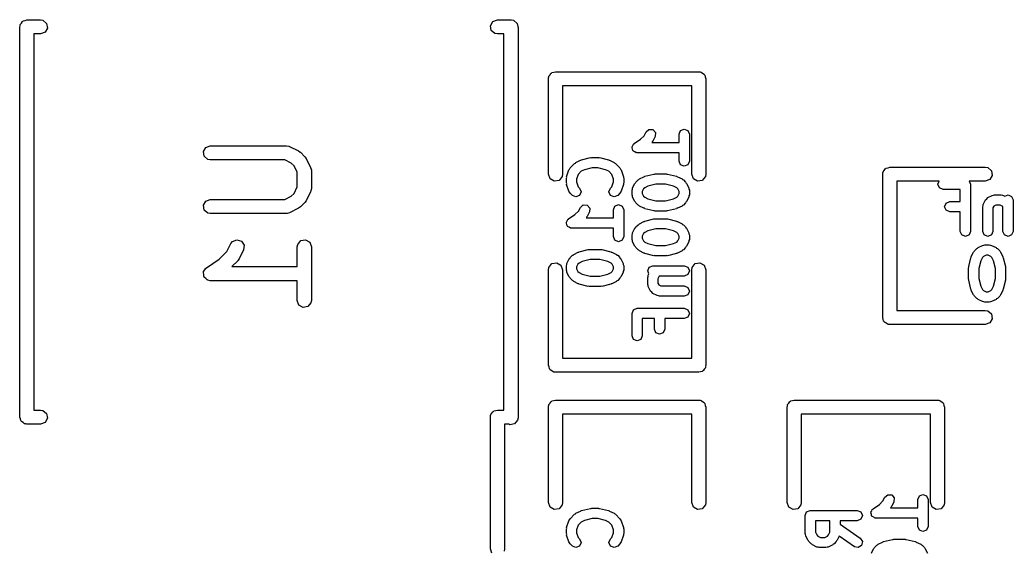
# Model space of a CAD drawing. Extents: x 0.08 to 2.92, y 0.03 to 3.58.
# Drawn here: x 0.6204 to 1.0364, y 0.2717 to 0.4934 of the extents above; entities that cross this region are included whole.
import ezdxf

# ---------------------------------------------------------------- set-up
doc = ezdxf.new("R2010")
doc.units = 0
doc.header["$MEASUREMENT"] = 0
doc.layers.add('BLACK', color=7, linetype='CONTINUOUS')

msp = doc.modelspace()

# ---------------------------------------------------------------- linework, layer by layer
at = {"layer": 'BLACK', "linetype": 'CONTINUOUS'}
for p, q in [((0.62045, 0.49091), (0.620516, 0.491024)), ((0.620473, 0.490781), (0.62045, 0.49091)), ((0.620516, 0.491024), (0.620584, 0.491408)), ((0.620584, 0.491408), (0.621077, 0.491995)), ((0.621077, 0.491995), (0.62146, 0.49266)), ((0.62146, 0.49266), (0.621711, 0.492751)), ((0.621711, 0.492751), (0.621882, 0.492955)), ((0.621882, 0.492955), (0.622637, 0.493088)), ((0.622637, 0.493088), (0.623358, 0.49335)), ((0.623358, 0.49335), (0.629067, 0.49335)), ((0.629067, 0.49335), (0.630077, 0.493172)), ((0.630077, 0.493172), (0.631624, 0.491874)), ((0.631624, 0.491874), (0.631975, 0.489885)), ((0.817498, 0.49091), (0.818508, 0.49266)), ((0.817848, 0.488921), (0.817498, 0.49091)), ((0.818508, 0.49266), (0.820406, 0.49335)), ((0.820406, 0.49335), (0.826114, 0.49335)), ((0.826114, 0.49335), (0.827124, 0.493172)), ((0.827124, 0.493172), (0.828671, 0.491874)), ((0.828671, 0.491874), (0.82891, 0.490523)), ((0.620406, 0.490398), (0.620473, 0.490781)), ((0.620406, 0.327012), (0.620406, 0.490398)), ((0.629067, 0.487445), (0.626311, 0.487445)), ((0.626311, 0.487445), (0.626311, 0.329965)), ((0.630965, 0.488136), (0.629067, 0.487445)), ((0.631975, 0.489885), (0.630965, 0.488136)), ((0.819396, 0.487623), (0.817848, 0.488921)), ((0.820406, 0.487445), (0.819396, 0.487623)), ((0.823161, 0.487445), (0.820406, 0.487445)), ((0.823161, 0.329965), (0.823161, 0.487445)), ((0.82891, 0.490523), (0.829067, 0.490091)), ((0.829067, 0.490091), (0.829067, 0.326705)), ((0.841962, 0.469715), (0.842455, 0.470302)), ((0.842455, 0.470302), (0.842838, 0.470967)), ((0.842838, 0.470967), (0.843089, 0.471058)), ((0.843089, 0.471058), (0.84326, 0.471262)), ((0.84326, 0.471262), (0.844015, 0.471395)), ((0.844015, 0.471395), (0.844736, 0.471657)), ((0.844736, 0.471657), (0.904736, 0.471657)), ((0.904736, 0.471657), (0.90512, 0.47159)), ((0.90512, 0.47159), (0.905249, 0.471613)), ((0.905249, 0.471613), (0.905363, 0.471547)), ((0.905363, 0.471547), (0.905746, 0.471479)), ((0.905746, 0.471479), (0.906334, 0.470986)), ((0.906334, 0.470986), (0.906998, 0.470603)), ((0.906998, 0.470603), (0.907089, 0.470352)), ((0.907089, 0.470352), (0.907293, 0.470181)), ((0.907293, 0.470181), (0.907427, 0.469426)), ((0.841783, 0.468705), (0.841851, 0.469088)), ((0.841783, 0.428705), (0.841783, 0.468705)), ((0.841828, 0.469217), (0.841894, 0.469331)), ((0.841851, 0.469088), (0.841828, 0.469217)), ((0.841894, 0.469331), (0.841962, 0.469715)), ((0.907427, 0.469426), (0.907689, 0.468705)), ((0.907689, 0.468705), (0.907689, 0.428705)), ((0.901783, 0.465752), (0.847689, 0.465752)), ((0.847689, 0.465752), (0.847689, 0.428705)), ((0.901783, 0.428705), (0.901783, 0.465752)), ((0.881872, 0.444847), (0.882654, 0.446411)), ((0.882654, 0.446411), (0.883897, 0.44749)), ((0.883897, 0.44749), (0.885538, 0.447373)), ((0.885538, 0.447373), (0.886616, 0.44613)), ((0.886616, 0.44613), (0.8865, 0.444489)), ((0.896498, 0.44545), (0.897128, 0.44697)), ((0.896498, 0.441971), (0.896498, 0.44545)), ((0.897128, 0.44697), (0.898648, 0.4476)), ((0.898648, 0.4476), (0.900168, 0.44697)), ((0.900168, 0.44697), (0.900798, 0.44545)), ((0.900798, 0.44545), (0.900798, 0.434193)), ((0.877188, 0.440763), (0.877428, 0.441342)), ((0.877428, 0.441342), (0.877632, 0.441426)), ((0.877632, 0.441426), (0.877756, 0.44161)), ((0.877756, 0.44161), (0.880393, 0.443369)), ((0.880393, 0.443369), (0.881872, 0.444847)), ((0.885159, 0.442054), (0.885077, 0.441971)), ((0.885077, 0.441971), (0.896498, 0.441971)), ((0.885294, 0.44238), (0.885159, 0.442054)), ((0.885562, 0.442612), (0.885294, 0.44238)), ((0.8865, 0.444489), (0.885562, 0.442612)), ((0.697268, 0.438214), (0.698278, 0.439963)), ((0.697619, 0.436225), (0.697268, 0.438214)), ((0.698278, 0.439963), (0.700176, 0.440654)), ((0.700176, 0.440654), (0.732047, 0.440654)), ((0.732047, 0.440654), (0.733057, 0.440476)), ((0.733057, 0.440476), (0.733193, 0.440362)), ((0.733193, 0.440362), (0.733368, 0.440342)), ((0.733368, 0.440342), (0.737117, 0.438467)), ((0.737117, 0.438467), (0.737826, 0.437941)), ((0.737826, 0.437941), (0.737885, 0.437914)), ((0.737885, 0.437914), (0.73976, 0.436039)), ((0.876798, 0.439821), (0.876883, 0.440026)), ((0.877038, 0.439243), (0.876798, 0.439821)), ((0.87684, 0.440243), (0.877188, 0.440763)), ((0.876883, 0.440026), (0.87684, 0.440243)), ((0.877159, 0.438629), (0.877038, 0.439243)), ((0.877343, 0.438506), (0.877159, 0.438629)), ((0.877428, 0.438301), (0.877343, 0.438506)), ((0.878006, 0.438062), (0.877428, 0.438301)), ((0.878526, 0.437713), (0.878006, 0.438062)), ((0.878744, 0.437756), (0.878526, 0.437713)), ((0.878948, 0.437671), (0.878744, 0.437756)), ((0.896498, 0.437671), (0.878948, 0.437671)), ((0.896498, 0.434193), (0.896498, 0.437671)), ((0.699166, 0.434926), (0.697619, 0.436225)), ((0.700176, 0.434748), (0.699166, 0.434926)), ((0.73135, 0.434748), (0.700176, 0.434748)), ((0.734048, 0.433399), (0.73135, 0.434748)), ((0.735245, 0.432202), (0.734048, 0.433399)), ((0.73976, 0.436039), (0.740266, 0.435316)), ((0.740266, 0.435316), (0.740313, 0.435272)), ((0.740313, 0.435272), (0.742187, 0.431522)), ((0.850866, 0.431332), (0.852742, 0.433208)), ((0.852742, 0.433208), (0.853069, 0.433344)), ((0.853069, 0.433344), (0.853301, 0.433611)), ((0.853301, 0.433611), (0.855177, 0.434549)), ((0.855177, 0.434549), (0.855421, 0.434566)), ((0.855421, 0.434566), (0.855617, 0.434712)), ((0.855617, 0.434712), (0.859369, 0.43565)), ((0.859369, 0.43565), (0.859639, 0.43561)), ((0.859639, 0.43561), (0.859891, 0.435714)), ((0.859891, 0.435714), (0.862705, 0.435714)), ((0.862705, 0.435714), (0.862957, 0.43561)), ((0.862957, 0.43561), (0.863227, 0.43565)), ((0.863227, 0.43565), (0.866979, 0.434712)), ((0.866979, 0.434712), (0.867175, 0.434566)), ((0.867175, 0.434566), (0.867419, 0.434549)), ((0.867419, 0.434549), (0.869295, 0.433611)), ((0.869295, 0.433611), (0.869527, 0.433344)), ((0.869527, 0.433344), (0.869854, 0.433208)), ((0.869854, 0.433208), (0.87173, 0.431332)), ((0.897128, 0.432673), (0.896498, 0.434193)), ((0.898648, 0.432043), (0.897128, 0.432673)), ((0.900168, 0.432673), (0.898648, 0.432043)), ((0.900798, 0.434193), (0.900168, 0.432673)), ((0.736594, 0.429505), (0.735245, 0.432202)), ((0.736594, 0.4234), (0.736594, 0.429505)), ((0.742187, 0.431522), (0.74248, 0.43054)), ((0.74248, 0.43054), (0.742439, 0.430368)), ((0.742439, 0.430368), (0.742499, 0.430202)), ((0.742499, 0.430202), (0.742499, 0.422703)), ((0.842474, 0.426807), (0.841783, 0.428705)), ((0.847689, 0.428705), (0.847511, 0.427695)), ((0.849408, 0.427677), (0.850347, 0.430492)), ((0.850347, 0.430492), (0.850674, 0.43087)), ((0.850674, 0.43087), (0.850866, 0.431332)), ((0.854265, 0.428651), (0.853598, 0.426649)), ((0.855536, 0.429921), (0.854265, 0.428651)), ((0.856889, 0.430598), (0.855536, 0.429921)), ((0.860156, 0.431414), (0.856889, 0.430598)), ((0.862441, 0.431414), (0.860156, 0.431414)), ((0.865707, 0.430598), (0.862441, 0.431414)), ((0.86706, 0.429921), (0.865707, 0.430598)), ((0.868331, 0.428651), (0.86706, 0.429921)), ((0.868998, 0.426649), (0.868331, 0.428651)), ((0.87173, 0.431332), (0.871922, 0.43087)), ((0.871922, 0.43087), (0.87225, 0.430492)), ((0.87225, 0.430492), (0.873188, 0.427677)), ((0.882179, 0.427836), (0.885931, 0.428774)), ((0.885931, 0.428774), (0.886201, 0.428734)), ((0.886201, 0.428734), (0.886453, 0.428838)), ((0.886453, 0.428838), (0.891143, 0.428838)), ((0.891143, 0.428838), (0.891395, 0.428734)), ((0.891395, 0.428734), (0.891665, 0.428774)), ((0.891665, 0.428774), (0.895417, 0.427836)), ((0.902474, 0.426807), (0.901783, 0.428705)), ((0.907689, 0.428705), (0.907511, 0.427695)), ((0.981783, 0.428705), (0.981851, 0.429088)), ((0.981783, 0.368705), (0.981783, 0.428705)), ((0.981828, 0.429217), (0.981894, 0.429331)), ((0.981851, 0.429088), (0.981828, 0.429217)), ((0.981894, 0.429331), (0.981962, 0.429715)), ((0.981962, 0.429715), (0.982455, 0.430302)), ((0.982455, 0.430302), (0.982838, 0.430967)), ((0.982838, 0.430967), (0.983089, 0.431058)), ((0.983089, 0.431058), (0.98326, 0.431262)), ((0.98326, 0.431262), (0.984015, 0.431395)), ((0.984015, 0.431395), (0.984736, 0.431657)), ((0.984736, 0.431657), (1.02474, 0.431657)), ((1.02474, 0.431657), (1.02575, 0.431479)), ((1.02575, 0.431479), (1.02729, 0.430181)), ((1.02729, 0.430181), (1.02764, 0.428192)), ((0.844223, 0.425797), (0.842474, 0.426807)), ((0.846213, 0.426148), (0.844223, 0.425797)), ((0.847511, 0.427695), (0.846213, 0.426148)), ((0.849298, 0.426998), (0.849434, 0.427324)), ((0.849298, 0.425121), (0.849298, 0.426998)), ((0.849434, 0.424795), (0.849298, 0.425121)), ((0.849434, 0.427324), (0.849408, 0.427677)), ((0.849408, 0.424442), (0.849434, 0.424795)), ((0.850347, 0.421627), (0.849408, 0.424442)), ((0.853598, 0.426649), (0.853598, 0.42547)), ((0.853598, 0.42547), (0.854265, 0.423468)), ((0.868331, 0.423468), (0.868998, 0.42547)), ((0.868998, 0.42547), (0.868998, 0.426649)), ((0.873188, 0.424442), (0.87225, 0.421627)), ((0.873188, 0.427677), (0.873163, 0.427324)), ((0.873163, 0.427324), (0.873298, 0.426998)), ((0.873298, 0.425121), (0.873163, 0.424795)), ((0.873163, 0.424795), (0.873188, 0.424442)), ((0.873298, 0.426998), (0.873298, 0.425121)), ((0.877025, 0.422959), (0.877963, 0.424835)), ((0.877963, 0.424835), (0.878231, 0.425067)), ((0.878231, 0.425067), (0.878366, 0.425394)), ((0.878366, 0.425394), (0.879304, 0.426332)), ((0.879304, 0.426332), (0.879631, 0.426468)), ((0.879631, 0.426468), (0.879863, 0.426735)), ((0.879863, 0.426735), (0.881739, 0.427673)), ((0.881739, 0.427673), (0.881983, 0.42769)), ((0.881983, 0.42769), (0.882179, 0.427836)), ((0.886718, 0.424538), (0.883451, 0.423721)), ((0.890879, 0.424538), (0.886718, 0.424538)), ((0.894145, 0.423721), (0.890879, 0.424538)), ((0.895417, 0.427836), (0.895613, 0.42769)), ((0.895613, 0.42769), (0.895857, 0.427673)), ((0.895857, 0.427673), (0.897733, 0.426735)), ((0.897733, 0.426735), (0.897965, 0.426468)), ((0.897965, 0.426468), (0.898292, 0.426332)), ((0.898292, 0.426332), (0.89923, 0.425394)), ((0.89923, 0.425394), (0.899366, 0.425067)), ((0.899366, 0.425067), (0.899633, 0.424835)), ((0.899633, 0.424835), (0.900571, 0.422959)), ((0.904223, 0.425797), (0.902474, 0.426807)), ((0.906213, 0.426148), (0.904223, 0.425797)), ((0.907511, 0.427695), (0.906213, 0.426148)), ((1.00542, 0.425752), (0.987689, 0.425752)), ((0.987689, 0.425752), (0.987689, 0.371657)), ((1.0049, 0.424493), (1.00542, 0.425752)), ((1.00553, 0.422973), (1.0049, 0.424493)), ((1.02474, 0.425752), (1.01806, 0.425752)), ((1.01806, 0.425752), (1.01858, 0.424493)), ((1.01858, 0.424493), (1.01858, 0.404793)), ((1.02663, 0.426443), (1.02474, 0.425752)), ((1.02764, 0.428192), (1.02663, 0.426443)), ((0.734048, 0.419505), (0.735245, 0.420702)), ((0.735245, 0.420702), (0.736594, 0.4234)), ((0.742187, 0.421382), (0.740313, 0.417633)), ((0.742208, 0.421558), (0.742187, 0.421382)), ((0.742321, 0.421693), (0.742208, 0.421558)), ((0.742499, 0.422703), (0.742321, 0.421693)), ((0.850674, 0.421249), (0.850347, 0.421627)), ((0.850866, 0.420787), (0.850674, 0.421249)), ((0.851804, 0.419849), (0.850866, 0.420787)), ((0.854265, 0.423468), (0.854845, 0.422889)), ((0.854845, 0.422889), (0.855474, 0.421369)), ((0.855474, 0.421369), (0.854845, 0.419849)), ((0.867122, 0.421369), (0.867752, 0.422889)), ((0.867752, 0.419849), (0.867122, 0.421369)), ((0.867752, 0.422889), (0.868331, 0.423468)), ((0.87173, 0.420787), (0.870792, 0.419849)), ((0.871922, 0.421249), (0.87173, 0.420787)), ((0.87225, 0.421627), (0.871922, 0.421249)), ((0.876798, 0.421998), (0.87699, 0.42246)), ((0.876798, 0.420121), (0.876798, 0.421998)), ((0.87699, 0.42246), (0.877025, 0.422959)), ((0.881653, 0.4226), (0.881098, 0.42149)), ((0.881098, 0.42149), (0.881098, 0.420629)), ((0.881098, 0.420629), (0.881653, 0.419519)), ((0.882098, 0.423045), (0.881653, 0.4226)), ((0.883451, 0.423721), (0.882098, 0.423045)), ((0.895498, 0.423045), (0.894145, 0.423721)), ((0.895943, 0.4226), (0.895498, 0.423045)), ((0.896498, 0.42149), (0.895943, 0.4226)), ((0.895943, 0.419519), (0.896498, 0.420629)), ((0.896498, 0.420629), (0.896498, 0.42149)), ((0.900571, 0.422959), (0.900607, 0.42246)), ((0.900607, 0.42246), (0.900798, 0.421998)), ((0.900798, 0.421998), (0.900798, 0.420121)), ((1.00705, 0.422343), (1.00553, 0.422973)), ((1.01428, 0.422343), (1.00705, 0.422343)), ((1.01428, 0.417262), (1.01428, 0.422343)), ((0.697268, 0.415717), (0.698278, 0.417466)), ((0.698278, 0.417466), (0.700176, 0.418157)), ((0.700176, 0.418157), (0.73135, 0.418157)), ((0.73135, 0.418157), (0.734048, 0.419505)), ((0.73976, 0.416865), (0.737885, 0.414991)), ((0.739787, 0.416924), (0.73976, 0.416865)), ((0.740313, 0.417633), (0.739787, 0.416924)), ((0.853324, 0.419219), (0.851804, 0.419849)), ((0.854845, 0.419849), (0.853324, 0.419219)), ((0.869272, 0.419219), (0.867752, 0.419849)), ((0.870792, 0.419849), (0.869272, 0.419219)), ((0.869628, 0.415385), (0.871148, 0.416014)), ((0.871148, 0.416014), (0.872668, 0.415385)), ((0.87699, 0.419659), (0.876798, 0.420121)), ((0.877025, 0.41916), (0.87699, 0.419659)), ((0.877963, 0.417284), (0.877025, 0.41916)), ((0.878231, 0.417052), (0.877963, 0.417284)), ((0.878366, 0.416725), (0.878231, 0.417052)), ((0.879304, 0.415787), (0.878366, 0.416725)), ((0.881653, 0.419519), (0.882098, 0.419074)), ((0.882098, 0.419074), (0.883451, 0.418398)), ((0.883451, 0.418398), (0.886718, 0.417581)), ((0.886718, 0.417581), (0.890879, 0.417581)), ((0.890879, 0.417581), (0.894145, 0.418398)), ((0.894145, 0.418398), (0.895498, 0.419074)), ((0.895498, 0.419074), (0.895943, 0.419519)), ((0.89923, 0.416725), (0.898292, 0.415787)), ((0.899366, 0.417052), (0.89923, 0.416725)), ((0.899633, 0.417284), (0.899366, 0.417052)), ((0.900571, 0.41916), (0.899633, 0.417284)), ((0.900607, 0.419659), (0.900571, 0.41916)), ((0.900798, 0.420121), (0.900607, 0.419659)), ((1.00772, 0.415112), (1.00835, 0.416632)), ((1.00835, 0.416632), (1.00987, 0.417262)), ((1.00987, 0.417262), (1.01428, 0.417262)), ((1.02386, 0.415574), (1.02389, 0.416073)), ((1.02389, 0.416073), (1.02483, 0.41795)), ((1.02483, 0.41795), (1.02534, 0.418396)), ((1.02534, 0.418396), (1.02579, 0.418911)), ((1.02579, 0.418911), (1.02767, 0.419849)), ((1.02767, 0.419849), (1.02817, 0.419885)), ((1.02817, 0.419885), (1.02863, 0.420076)), ((1.02863, 0.420076), (1.03144, 0.420076)), ((1.03144, 0.420076), (1.03191, 0.419885)), ((1.03191, 0.419885), (1.0324, 0.419849)), ((1.0324, 0.419849), (1.033, 0.419554)), ((1.033, 0.419554), (1.03426, 0.420076)), ((1.03426, 0.420076), (1.03578, 0.419446)), ((1.03578, 0.419446), (1.03641, 0.417926)), ((1.03641, 0.417926), (1.03641, 0.404793)), ((0.697619, 0.413727), (0.697268, 0.415717)), ((0.699166, 0.412429), (0.697619, 0.413727)), ((0.700176, 0.412251), (0.699166, 0.412429)), ((0.732047, 0.412251), (0.700176, 0.412251)), ((0.732213, 0.412311), (0.732047, 0.412251)), ((0.732385, 0.41227), (0.732213, 0.412311)), ((0.733368, 0.412563), (0.732385, 0.41227)), ((0.737117, 0.414438), (0.733368, 0.412563)), ((0.737162, 0.414484), (0.737117, 0.414438)), ((0.737885, 0.414991), (0.737162, 0.414484)), ((0.852893, 0.411783), (0.854372, 0.413262)), ((0.854372, 0.413262), (0.855154, 0.414826)), ((0.855154, 0.414826), (0.856397, 0.415904)), ((0.856397, 0.415904), (0.858038, 0.415787)), ((0.858038, 0.415787), (0.859116, 0.414544)), ((0.859, 0.412903), (0.858062, 0.411027)), ((0.859116, 0.414544), (0.859, 0.412903)), ((0.868998, 0.413864), (0.869628, 0.415385)), ((0.868998, 0.410386), (0.868998, 0.413864)), ((0.872668, 0.415385), (0.873298, 0.413864)), ((0.873298, 0.413864), (0.873298, 0.402607)), ((0.879631, 0.415651), (0.879304, 0.415787)), ((0.879863, 0.415384), (0.879631, 0.415651)), ((0.881739, 0.414446), (0.879863, 0.415384)), ((0.881983, 0.414429), (0.881739, 0.414446)), ((0.882179, 0.414283), (0.881983, 0.414429)), ((0.885931, 0.413345), (0.882179, 0.414283)), ((0.886201, 0.413385), (0.885931, 0.413345)), ((0.886453, 0.413281), (0.886201, 0.413385)), ((0.891143, 0.413281), (0.886453, 0.413281)), ((0.891395, 0.413385), (0.891143, 0.413281)), ((0.891665, 0.413345), (0.891395, 0.413385)), ((0.895417, 0.414283), (0.891665, 0.413345)), ((0.895613, 0.414429), (0.895417, 0.414283)), ((0.895857, 0.414446), (0.895613, 0.414429)), ((0.897733, 0.415384), (0.895857, 0.414446)), ((0.897965, 0.415651), (0.897733, 0.415384)), ((0.898292, 0.415787), (0.897965, 0.415651)), ((1.00835, 0.413592), (1.00772, 0.415112)), ((1.00987, 0.412962), (1.00835, 0.413592)), ((1.01428, 0.412962), (1.00987, 0.412962)), ((1.01428, 0.404793), (1.01428, 0.412962)), ((1.02366, 0.415112), (1.02386, 0.415574)), ((1.02366, 0.404793), (1.02366, 0.415112)), ((1.02836, 0.415386), (1.02796, 0.414604)), ((1.02796, 0.414604), (1.02796, 0.404793)), ((1.02914, 0.415776), (1.02836, 0.415386)), ((1.03094, 0.415776), (1.02914, 0.415776)), ((1.03205, 0.415221), (1.03094, 0.415776)), ((1.03211, 0.415159), (1.03205, 0.415221)), ((1.03211, 0.404793), (1.03211, 0.415159)), ((0.849298, 0.408236), (0.849383, 0.40844)), ((0.849538, 0.407657), (0.849298, 0.408236)), ((0.84934, 0.408657), (0.849688, 0.409178)), ((0.849383, 0.40844), (0.84934, 0.408657)), ((0.849688, 0.409178), (0.849928, 0.409756)), ((0.849928, 0.409756), (0.850132, 0.409841)), ((0.850132, 0.409841), (0.850256, 0.410025)), ((0.850256, 0.410025), (0.852893, 0.411783)), ((0.857659, 0.410468), (0.857577, 0.410386)), ((0.857577, 0.410386), (0.868998, 0.410386)), ((0.857794, 0.410795), (0.857659, 0.410468)), ((0.858062, 0.411027), (0.857794, 0.410795)), ((0.879304, 0.40757), (0.879631, 0.407706)), ((0.879631, 0.407706), (0.879863, 0.407973)), ((0.879863, 0.407973), (0.881739, 0.408911)), ((0.881739, 0.408911), (0.881983, 0.408928)), ((0.881983, 0.408928), (0.882179, 0.409074)), ((0.882179, 0.409074), (0.885931, 0.410012)), ((0.885931, 0.410012), (0.886201, 0.409972)), ((0.886201, 0.409972), (0.886453, 0.410076)), ((0.886453, 0.410076), (0.891143, 0.410076)), ((0.891143, 0.410076), (0.891395, 0.409972)), ((0.891395, 0.409972), (0.891665, 0.410012)), ((0.891665, 0.410012), (0.895417, 0.409074)), ((0.895417, 0.409074), (0.895614, 0.408928)), ((0.895614, 0.408928), (0.895857, 0.408911)), ((0.895857, 0.408911), (0.897733, 0.407973)), ((0.897733, 0.407973), (0.897965, 0.407706)), ((0.897965, 0.407706), (0.898292, 0.40757)), ((0.849659, 0.407043), (0.849538, 0.407657)), ((0.849843, 0.40692), (0.849659, 0.407043)), ((0.849928, 0.406715), (0.849843, 0.40692)), ((0.850506, 0.406476), (0.849928, 0.406715)), ((0.851026, 0.406127), (0.850506, 0.406476)), ((0.851244, 0.40617), (0.851026, 0.406127)), ((0.851448, 0.406086), (0.851244, 0.40617)), ((0.868998, 0.406086), (0.851448, 0.406086)), ((0.868998, 0.402607), (0.868998, 0.406086)), ((0.876798, 0.403236), (0.87699, 0.403698)), ((0.87699, 0.403698), (0.877025, 0.404197)), ((0.877025, 0.404197), (0.877963, 0.406073)), ((0.877963, 0.406073), (0.878231, 0.406305)), ((0.878231, 0.406305), (0.878366, 0.406632)), ((0.878366, 0.406632), (0.879304, 0.40757)), ((0.881653, 0.403838), (0.881098, 0.402728)), ((0.882098, 0.404283), (0.881653, 0.403838)), ((0.883451, 0.40496), (0.882098, 0.404283)), ((0.886718, 0.405776), (0.883451, 0.40496)), ((0.890879, 0.405776), (0.886718, 0.405776)), ((0.894145, 0.40496), (0.890879, 0.405776)), ((0.895498, 0.404283), (0.894145, 0.40496)), ((0.895943, 0.403838), (0.895498, 0.404283)), ((0.896498, 0.402728), (0.895943, 0.403838)), ((0.898292, 0.40757), (0.89923, 0.406632)), ((0.89923, 0.406632), (0.899366, 0.406305)), ((0.899366, 0.406305), (0.899633, 0.406073)), ((0.899633, 0.406073), (0.900571, 0.404197)), ((0.900571, 0.404197), (0.900607, 0.403698)), ((0.900607, 0.403698), (0.900798, 0.403236)), ((1.01491, 0.403273), (1.01428, 0.404793)), ((1.01858, 0.404793), (1.01795, 0.403273)), ((1.02429, 0.403273), (1.02366, 0.404793)), ((1.02796, 0.404793), (1.02734, 0.403273)), ((1.03274, 0.403273), (1.03211, 0.404793)), ((1.03641, 0.404793), (1.03578, 0.403273)), ((0.707124, 0.39633), (0.708784, 0.399651)), ((0.708784, 0.399651), (0.709395, 0.400475)), ((0.709395, 0.400475), (0.711248, 0.401278)), ((0.711248, 0.401278), (0.713184, 0.400702)), ((0.713184, 0.400702), (0.714297, 0.399017)), ((0.736772, 0.399341), (0.73807, 0.400888)), ((0.73807, 0.400888), (0.740059, 0.401239)), ((0.740059, 0.401239), (0.741808, 0.400229)), ((0.741808, 0.400229), (0.742499, 0.398331)), ((0.869628, 0.401087), (0.868998, 0.402607)), ((0.871148, 0.400457), (0.869628, 0.401087)), ((0.872668, 0.401087), (0.871148, 0.400457)), ((0.873298, 0.402607), (0.872668, 0.401087)), ((0.876798, 0.401359), (0.876798, 0.403236)), ((0.87699, 0.400897), (0.876798, 0.401359)), ((0.877025, 0.400398), (0.87699, 0.400897)), ((0.877963, 0.398522), (0.877025, 0.400398)), ((0.881098, 0.402728), (0.881098, 0.401867)), ((0.881098, 0.401867), (0.881653, 0.400757)), ((0.881653, 0.400757), (0.882098, 0.400312)), ((0.882098, 0.400312), (0.883451, 0.399636)), ((0.883451, 0.399636), (0.886718, 0.398819)), ((0.890879, 0.398819), (0.894145, 0.399636)), ((0.894145, 0.399636), (0.895498, 0.400312)), ((0.895498, 0.400312), (0.895943, 0.400757)), ((0.895943, 0.400757), (0.896498, 0.401867)), ((0.896498, 0.401867), (0.896498, 0.402728)), ((0.900571, 0.400398), (0.899633, 0.398522)), ((0.900607, 0.400897), (0.900571, 0.400398)), ((0.900798, 0.401359), (0.900607, 0.400897)), ((0.900798, 0.403236), (0.900798, 0.401359)), ((1.01643, 0.402643), (1.01491, 0.403273)), ((1.01795, 0.403273), (1.01643, 0.402643)), ((1.02581, 0.402643), (1.02429, 0.403273)), ((1.02734, 0.403273), (1.02581, 0.402643)), ((1.03426, 0.402643), (1.03274, 0.403273)), ((1.03578, 0.403273), (1.03426, 0.402643)), ((0.70392, 0.393126), (0.707124, 0.39633)), ((0.714066, 0.39701), (0.712191, 0.393261)), ((0.714297, 0.399017), (0.714066, 0.39701)), ((0.736594, 0.398331), (0.736772, 0.399341)), ((0.736594, 0.390035), (0.736594, 0.398331)), ((0.742499, 0.398331), (0.742499, 0.375834)), ((0.852363, 0.395149), (0.854239, 0.396087)), ((0.854239, 0.396087), (0.854483, 0.396105)), ((0.854483, 0.396105), (0.854679, 0.39625)), ((0.854679, 0.39625), (0.858431, 0.397188)), ((0.858431, 0.397188), (0.858701, 0.397148)), ((0.858701, 0.397148), (0.858953, 0.397252)), ((0.858953, 0.397252), (0.863643, 0.397252)), ((0.863643, 0.397252), (0.863895, 0.397148)), ((0.863895, 0.397148), (0.864165, 0.397188)), ((0.864165, 0.397188), (0.867917, 0.39625)), ((0.867917, 0.39625), (0.868114, 0.396105)), ((0.868114, 0.396105), (0.868357, 0.396087)), ((0.868357, 0.396087), (0.870233, 0.395149)), ((0.878231, 0.39829), (0.877963, 0.398522)), ((0.878366, 0.397963), (0.878231, 0.39829)), ((0.879304, 0.397025), (0.878366, 0.397963)), ((0.879631, 0.39689), (0.879304, 0.397025)), ((0.879863, 0.396622), (0.879631, 0.39689)), ((0.881739, 0.395684), (0.879863, 0.396622)), ((0.881983, 0.395667), (0.881739, 0.395684)), ((0.882179, 0.395521), (0.881983, 0.395667)), ((0.885931, 0.394583), (0.882179, 0.395521)), ((0.886718, 0.398819), (0.890879, 0.398819)), ((0.895417, 0.395521), (0.891665, 0.394583)), ((0.895614, 0.395667), (0.895417, 0.395521)), ((0.895857, 0.395684), (0.895614, 0.395667)), ((0.897733, 0.396622), (0.895857, 0.395684)), ((0.897965, 0.39689), (0.897733, 0.396622)), ((0.898292, 0.397025), (0.897965, 0.39689)), ((0.89923, 0.397963), (0.898292, 0.397025)), ((0.899366, 0.39829), (0.89923, 0.397963)), ((0.899633, 0.398522), (0.899366, 0.39829)), ((1.01889, 0.394202), (1.01983, 0.396078)), ((1.01983, 0.396078), (1.0201, 0.39631)), ((1.0201, 0.39631), (1.02023, 0.396637)), ((1.02023, 0.396637), (1.02117, 0.397575)), ((1.02117, 0.397575), (1.0215, 0.39771)), ((1.0215, 0.39771), (1.02173, 0.397978)), ((1.02173, 0.397978), (1.02361, 0.398916)), ((1.02361, 0.398916), (1.0241, 0.398951)), ((1.0241, 0.398951), (1.02457, 0.399143)), ((1.02457, 0.399143), (1.02644, 0.399143)), ((1.02644, 0.399143), (1.02691, 0.398951)), ((1.02691, 0.398951), (1.0274, 0.398916)), ((1.0274, 0.398916), (1.02928, 0.397978)), ((1.02928, 0.397978), (1.02951, 0.39771)), ((1.02951, 0.39771), (1.02984, 0.397575)), ((1.02984, 0.397575), (1.03078, 0.396637)), ((1.03078, 0.396637), (1.03091, 0.39631)), ((1.03091, 0.39631), (1.03118, 0.396078)), ((1.03118, 0.396078), (1.03212, 0.394202)), ((0.698539, 0.389539), (0.70392, 0.393126)), ((0.711638, 0.392493), (0.70918, 0.390035)), ((0.711665, 0.392552), (0.711638, 0.392493)), ((0.712191, 0.393261), (0.711665, 0.392552)), ((0.841962, 0.389715), (0.84326, 0.391262)), ((0.84326, 0.391262), (0.845249, 0.391613)), ((0.845249, 0.391613), (0.846998, 0.390603)), ((0.84949, 0.390874), (0.849525, 0.391373)), ((0.849525, 0.391373), (0.850463, 0.39325)), ((0.850463, 0.39325), (0.850731, 0.393481)), ((0.850731, 0.393481), (0.850866, 0.393808)), ((0.850866, 0.393808), (0.851804, 0.394746)), ((0.851804, 0.394746), (0.852131, 0.394882)), ((0.852131, 0.394882), (0.852363, 0.395149)), ((0.854598, 0.391459), (0.854153, 0.391014)), ((0.855951, 0.392136), (0.854598, 0.391459)), ((0.859218, 0.392952), (0.855951, 0.392136)), ((0.863379, 0.392952), (0.859218, 0.392952)), ((0.866645, 0.392136), (0.863379, 0.392952)), ((0.867998, 0.391459), (0.866645, 0.392136)), ((0.868443, 0.391015), (0.867998, 0.391459)), ((0.870233, 0.395149), (0.870465, 0.394882)), ((0.870465, 0.394882), (0.870792, 0.394746)), ((0.870792, 0.394746), (0.87173, 0.393808)), ((0.87173, 0.393808), (0.871866, 0.393481)), ((0.871866, 0.393481), (0.872133, 0.39325)), ((0.872133, 0.39325), (0.873071, 0.391373)), ((0.873071, 0.391373), (0.873107, 0.390874)), ((0.886201, 0.394623), (0.885931, 0.394583)), ((0.886453, 0.394519), (0.886201, 0.394623)), ((0.891143, 0.394519), (0.886453, 0.394519)), ((0.891395, 0.394623), (0.891143, 0.394519)), ((0.891665, 0.394583), (0.891395, 0.394623)), ((0.901962, 0.389715), (0.90326, 0.391262)), ((0.90326, 0.391262), (0.905249, 0.391613)), ((0.905249, 0.391613), (0.906998, 0.390603)), ((1.01779, 0.390009), (1.01873, 0.393762)), ((1.01873, 0.393762), (1.01887, 0.393958)), ((1.01887, 0.393958), (1.01889, 0.394202)), ((1.02284, 0.39249), (1.02203, 0.389223)), ((1.02352, 0.393843), (1.02284, 0.39249)), ((1.02396, 0.394288), (1.02352, 0.393843)), ((1.02507, 0.394843), (1.02396, 0.394288)), ((1.02594, 0.394843), (1.02507, 0.394843)), ((1.02705, 0.394288), (1.02594, 0.394843)), ((1.02749, 0.393843), (1.02705, 0.394288)), ((1.02817, 0.39249), (1.02749, 0.393843)), ((1.02898, 0.389223), (1.02817, 0.39249)), ((1.03212, 0.394202), (1.03214, 0.393958)), ((1.03214, 0.393958), (1.03228, 0.393762)), ((1.03228, 0.393762), (1.03322, 0.39001)), ((0.697268, 0.387595), (0.697353, 0.387742)), ((0.697417, 0.386751), (0.697268, 0.387595)), ((0.697342, 0.387912), (0.69785, 0.388602)), ((0.697353, 0.387742), (0.697342, 0.387912)), ((0.69785, 0.388602), (0.698278, 0.389344)), ((0.698278, 0.389344), (0.698438, 0.389402)), ((0.698438, 0.389402), (0.698539, 0.389539)), ((0.70918, 0.390035), (0.736594, 0.390035)), ((0.841783, 0.388705), (0.841962, 0.389715)), ((0.841783, 0.348705), (0.841783, 0.388705)), ((0.846998, 0.390603), (0.847689, 0.388705)), ((0.847689, 0.388705), (0.847689, 0.351657)), ((0.849298, 0.390412), (0.84949, 0.390874)), ((0.849298, 0.388536), (0.849298, 0.390412)), ((0.84949, 0.388073), (0.849298, 0.388536)), ((0.849525, 0.387574), (0.84949, 0.388073)), ((0.850463, 0.385698), (0.849525, 0.387574)), ((0.854153, 0.391014), (0.853598, 0.389904)), ((0.853598, 0.389904), (0.853598, 0.389043)), ((0.853598, 0.389043), (0.854153, 0.387933)), ((0.854153, 0.387933), (0.854598, 0.387488)), ((0.854598, 0.387488), (0.855951, 0.386812)), ((0.866645, 0.386812), (0.867998, 0.387488)), ((0.867998, 0.387488), (0.868443, 0.387933)), ((0.868998, 0.389904), (0.868443, 0.391015)), ((0.868443, 0.387933), (0.868998, 0.389043)), ((0.868998, 0.389043), (0.868998, 0.389904)), ((0.873071, 0.387574), (0.872133, 0.385698)), ((0.873107, 0.388073), (0.873071, 0.387574)), ((0.873107, 0.390874), (0.873298, 0.390412)), ((0.873298, 0.388536), (0.873107, 0.388073)), ((0.873298, 0.390412), (0.873298, 0.388536)), ((0.883365, 0.388226), (0.883994, 0.389746)), ((0.883887, 0.386965), (0.883365, 0.388226)), ((0.883592, 0.386373), (0.883887, 0.386965)), ((0.883994, 0.389746), (0.885515, 0.390376)), ((0.885515, 0.390376), (0.898648, 0.390376)), ((0.898648, 0.390376), (0.900168, 0.389746)), ((0.900168, 0.389746), (0.900798, 0.388226)), ((0.900798, 0.388226), (0.900168, 0.386706)), ((0.901783, 0.388705), (0.901962, 0.389715)), ((0.901783, 0.351657), (0.901783, 0.388705)), ((0.906998, 0.390603), (0.907689, 0.388705)), ((0.907689, 0.388705), (0.907689, 0.348705)), ((1.01773, 0.389488), (1.01783, 0.38974)), ((1.01773, 0.384798), (1.01773, 0.389488)), ((1.01783, 0.38974), (1.01779, 0.390009)), ((1.02203, 0.389223), (1.02203, 0.385062)), ((1.02898, 0.385062), (1.02898, 0.389223)), ((1.03322, 0.39001), (1.03318, 0.38974)), ((1.03318, 0.38974), (1.03328, 0.389488)), ((1.03328, 0.389488), (1.03328, 0.384798)), ((0.697472, 0.385896), (0.697417, 0.386751)), ((0.69759, 0.385773), (0.697472, 0.385896)), ((0.697619, 0.385606), (0.69759, 0.385773)), ((0.698276, 0.385055), (0.697619, 0.385606)), ((0.698868, 0.384435), (0.698276, 0.385055)), ((0.699036, 0.384417), (0.698868, 0.384435)), ((0.699166, 0.384308), (0.699036, 0.384417)), ((0.700176, 0.38413), (0.699166, 0.384308)), ((0.736594, 0.38413), (0.700176, 0.38413)), ((0.736594, 0.375834), (0.736594, 0.38413)), ((0.850731, 0.385466), (0.850463, 0.385698)), ((0.850866, 0.385139), (0.850731, 0.385466)), ((0.851804, 0.384201), (0.850866, 0.385139)), ((0.852131, 0.384066), (0.851804, 0.384201)), ((0.852363, 0.383798), (0.852131, 0.384066)), ((0.854239, 0.38286), (0.852363, 0.383798)), ((0.854483, 0.382843), (0.854239, 0.38286)), ((0.854679, 0.382697), (0.854483, 0.382843)), ((0.855951, 0.386812), (0.859218, 0.385995)), ((0.859218, 0.385995), (0.863379, 0.385995)), ((0.863379, 0.385995), (0.866645, 0.386812)), ((0.868113, 0.382843), (0.867917, 0.382697)), ((0.868357, 0.38286), (0.868113, 0.382843)), ((0.870233, 0.383798), (0.868357, 0.38286)), ((0.870465, 0.384066), (0.870233, 0.383798)), ((0.870792, 0.384201), (0.870465, 0.384066)), ((0.87173, 0.385139), (0.870792, 0.384201)), ((0.871866, 0.385466), (0.87173, 0.385139)), ((0.872133, 0.385698), (0.871866, 0.385466)), ((0.883365, 0.385412), (0.883556, 0.385874)), ((0.883365, 0.382598), (0.883365, 0.385412)), ((0.883556, 0.385874), (0.883592, 0.386373)), ((0.88822, 0.386014), (0.887665, 0.384904)), ((0.887665, 0.384904), (0.887665, 0.383105)), ((0.887665, 0.383105), (0.888055, 0.382324)), ((0.888282, 0.386076), (0.88822, 0.386014)), ((0.898648, 0.386076), (0.888282, 0.386076)), ((0.900168, 0.386706), (0.898648, 0.386076)), ((1.01783, 0.384546), (1.01773, 0.384798)), ((1.01779, 0.384276), (1.01783, 0.384546)), ((1.01873, 0.380524), (1.01779, 0.384276)), ((1.02203, 0.385062), (1.02284, 0.381796)), ((1.02817, 0.381796), (1.02898, 0.385062)), ((1.03322, 0.384276), (1.03228, 0.380524)), ((1.03328, 0.384798), (1.03318, 0.384546)), ((1.03318, 0.384546), (1.03322, 0.384276)), ((0.858431, 0.381759), (0.854679, 0.382697)), ((0.858701, 0.3818), (0.858431, 0.381759)), ((0.858953, 0.381695), (0.858701, 0.3818)), ((0.863643, 0.381695), (0.858953, 0.381695)), ((0.863895, 0.3818), (0.863643, 0.381695)), ((0.864165, 0.381759), (0.863895, 0.3818)), ((0.867917, 0.382697), (0.864165, 0.381759)), ((0.883556, 0.382135), (0.883365, 0.382598)), ((0.883592, 0.381636), (0.883556, 0.382135)), ((0.88453, 0.37976), (0.883592, 0.381636)), ((0.885045, 0.379313), (0.88453, 0.37976)), ((0.885491, 0.378798), (0.885045, 0.379313)), ((0.887368, 0.37786), (0.885491, 0.378798)), ((0.888055, 0.382324), (0.888837, 0.381933)), ((0.888837, 0.381933), (0.898648, 0.381933)), ((0.898648, 0.381933), (0.900168, 0.381304)), ((0.900168, 0.381304), (0.900798, 0.379783)), ((0.900798, 0.379783), (0.900168, 0.378263)), ((1.01887, 0.380327), (1.01873, 0.380524)), ((1.01889, 0.380084), (1.01887, 0.380327)), ((1.01983, 0.378208), (1.01889, 0.380084)), ((1.02284, 0.381796), (1.02352, 0.380443)), ((1.02352, 0.380443), (1.02396, 0.379998)), ((1.02396, 0.379998), (1.02507, 0.379443)), ((1.02507, 0.379443), (1.02594, 0.379443)), ((1.02594, 0.379443), (1.02705, 0.379998)), ((1.02705, 0.379998), (1.02749, 0.380443)), ((1.02749, 0.380443), (1.02817, 0.381796)), ((1.03212, 0.380084), (1.03118, 0.378208)), ((1.03214, 0.380327), (1.03212, 0.380084)), ((1.03228, 0.380524), (1.03214, 0.380327)), ((0.737285, 0.373936), (0.736594, 0.375834)), ((0.742321, 0.374824), (0.741023, 0.373277)), ((0.742499, 0.375834), (0.742321, 0.374824)), ((0.887867, 0.377825), (0.887368, 0.37786)), ((0.888329, 0.377633), (0.887867, 0.377825)), ((0.898648, 0.377633), (0.888329, 0.377633)), ((0.900168, 0.378263), (0.898648, 0.377633)), ((1.0201, 0.377976), (1.01983, 0.378208)), ((1.02023, 0.377649), (1.0201, 0.377976)), ((1.02117, 0.376711), (1.02023, 0.377649)), ((1.0215, 0.376575), (1.02117, 0.376711)), ((1.02173, 0.376308), (1.0215, 0.376575)), ((1.02361, 0.37537), (1.02173, 0.376308)), ((1.0241, 0.375334), (1.02361, 0.37537)), ((1.02457, 0.375143), (1.0241, 0.375334)), ((1.02644, 0.375143), (1.02457, 0.375143)), ((1.02691, 0.375334), (1.02644, 0.375143)), ((1.0274, 0.37537), (1.02691, 0.375334)), ((1.02928, 0.376308), (1.0274, 0.37537)), ((1.02951, 0.376575), (1.02928, 0.376308)), ((1.02984, 0.376711), (1.02951, 0.376575)), ((1.03078, 0.377649), (1.02984, 0.376711)), ((1.03091, 0.377976), (1.03078, 0.377649)), ((1.03118, 0.378208), (1.03091, 0.377976)), ((0.739034, 0.372926), (0.737285, 0.373936)), ((0.741023, 0.373277), (0.739034, 0.372926)), ((0.876798, 0.370402), (0.877428, 0.371923)), ((0.876798, 0.361021), (0.876798, 0.370402)), ((0.877428, 0.371923), (0.878948, 0.372552)), ((0.878948, 0.372552), (0.898648, 0.372552)), ((0.898648, 0.372552), (0.900168, 0.371923)), ((0.900168, 0.371923), (0.900798, 0.370402)), ((0.900798, 0.370402), (0.900168, 0.368882)), ((0.987689, 0.371657), (1.02474, 0.371657)), ((1.02474, 0.371657), (1.02575, 0.371479)), ((1.02575, 0.371479), (1.02729, 0.370181)), ((0.886179, 0.368252), (0.881098, 0.368252)), ((0.881098, 0.368252), (0.881098, 0.361021)), ((0.886179, 0.363836), (0.886179, 0.368252)), ((0.898648, 0.368252), (0.890479, 0.368252)), ((0.890479, 0.368252), (0.890479, 0.363836)), ((0.900168, 0.368882), (0.898648, 0.368252)), ((0.982046, 0.367984), (0.981783, 0.368705)), ((0.982179, 0.367228), (0.982046, 0.367984)), ((0.982383, 0.367057), (0.982179, 0.367228)), ((0.982474, 0.366807), (0.982383, 0.367057)), ((0.983139, 0.366423), (0.982474, 0.366807)), ((0.983726, 0.36593), (0.983139, 0.366423)), ((1.02663, 0.366443), (1.02474, 0.365752)), ((1.02764, 0.368192), (1.02663, 0.366443)), ((1.02729, 0.370181), (1.02764, 0.368192)), ((0.886809, 0.362315), (0.886179, 0.363836)), ((0.888329, 0.361686), (0.886809, 0.362315)), ((0.889849, 0.362315), (0.888329, 0.361686)), ((0.890479, 0.363836), (0.889849, 0.362315)), ((0.98411, 0.365862), (0.983726, 0.36593)), ((0.984223, 0.365797), (0.98411, 0.365862)), ((0.984353, 0.36582), (0.984223, 0.365797)), ((0.984736, 0.365752), (0.984353, 0.36582)), ((1.02474, 0.365752), (0.984736, 0.365752)), ((0.877428, 0.359501), (0.876798, 0.361021)), ((0.878948, 0.358871), (0.877428, 0.359501)), ((0.880468, 0.359501), (0.878948, 0.358871)), ((0.881098, 0.361021), (0.880468, 0.359501)), ((0.847689, 0.351657), (0.901783, 0.351657)), ((0.842046, 0.347984), (0.841783, 0.348705)), ((0.842179, 0.347228), (0.842046, 0.347984)), ((0.842383, 0.347057), (0.842179, 0.347228)), ((0.842474, 0.346807), (0.842383, 0.347057)), ((0.843139, 0.346423), (0.842474, 0.346807)), ((0.843726, 0.34593), (0.843139, 0.346423)), ((0.84411, 0.345862), (0.843726, 0.34593)), ((0.844223, 0.345797), (0.84411, 0.345862)), ((0.844353, 0.34582), (0.844223, 0.345797)), ((0.844736, 0.345752), (0.844353, 0.34582)), ((0.904736, 0.345752), (0.844736, 0.345752)), ((0.905457, 0.346014), (0.904736, 0.345752)), ((0.906213, 0.346148), (0.905457, 0.346014)), ((0.906384, 0.346352), (0.906213, 0.346148)), ((0.906634, 0.346443), (0.906384, 0.346352)), ((0.907018, 0.347107), (0.906634, 0.346443)), ((0.907511, 0.347695), (0.907018, 0.347107)), ((0.907579, 0.348078), (0.907511, 0.347695)), ((0.907644, 0.348192), (0.907579, 0.348078)), ((0.907689, 0.348705), (0.907621, 0.348321)), ((0.907621, 0.348321), (0.907644, 0.348192)), ((0.842455, 0.332802), (0.842838, 0.333467)), ((0.842838, 0.333467), (0.843089, 0.333558)), ((0.843089, 0.333558), (0.84326, 0.333762)), ((0.84326, 0.333762), (0.844015, 0.333895)), ((0.844015, 0.333895), (0.844736, 0.334157)), ((0.844736, 0.334157), (0.904736, 0.334157)), ((0.904736, 0.334157), (0.90512, 0.33409)), ((0.90512, 0.33409), (0.905249, 0.334113)), ((0.905249, 0.334113), (0.905363, 0.334047)), ((0.905363, 0.334047), (0.905746, 0.333979)), ((0.905746, 0.333979), (0.906334, 0.333486)), ((0.906334, 0.333486), (0.906998, 0.333103)), ((0.906998, 0.333103), (0.907089, 0.332852)), ((0.907089, 0.332852), (0.907293, 0.332681)), ((0.942455, 0.332802), (0.942838, 0.333467)), ((0.942838, 0.333467), (0.943089, 0.333558)), ((0.943089, 0.333558), (0.94326, 0.333762)), ((0.94326, 0.333762), (0.944015, 0.333895)), ((0.944015, 0.333895), (0.944736, 0.334157)), ((0.944736, 0.334157), (1.00474, 0.334157)), ((1.00474, 0.334157), (1.00512, 0.33409)), ((1.00512, 0.33409), (1.00525, 0.334113)), ((1.00525, 0.334113), (1.00536, 0.334047)), ((1.00536, 0.334047), (1.00575, 0.333979)), ((1.00575, 0.333979), (1.00633, 0.333486)), ((1.00633, 0.333486), (1.007, 0.333103)), ((1.007, 0.333103), (1.00709, 0.332852)), ((1.00709, 0.332852), (1.00729, 0.332681)), ((0.626311, 0.329965), (0.629067, 0.329965)), ((0.629067, 0.329965), (0.630077, 0.329786)), ((0.630077, 0.329786), (0.631624, 0.328488)), ((0.818124, 0.328609), (0.818508, 0.329274)), ((0.818508, 0.329274), (0.818758, 0.329365)), ((0.818758, 0.329365), (0.818929, 0.329569)), ((0.818929, 0.329569), (0.819685, 0.329702)), ((0.819685, 0.329702), (0.820406, 0.329965)), ((0.820406, 0.329965), (0.823161, 0.329965)), ((0.841783, 0.331205), (0.841851, 0.331588)), ((0.841783, 0.291205), (0.841783, 0.331205)), ((0.841828, 0.331717), (0.841894, 0.331831)), ((0.841851, 0.331588), (0.841828, 0.331717)), ((0.841894, 0.331831), (0.841962, 0.332215)), ((0.841962, 0.332215), (0.842455, 0.332802)), ((0.907293, 0.332681), (0.907427, 0.331926)), ((0.907427, 0.331926), (0.907689, 0.331205)), ((0.907689, 0.331205), (0.907689, 0.291205)), ((0.941783, 0.331205), (0.941851, 0.331588)), ((0.941783, 0.291205), (0.941783, 0.331205)), ((0.941828, 0.331717), (0.941894, 0.331831)), ((0.941851, 0.331588), (0.941828, 0.331717)), ((0.941894, 0.331831), (0.941962, 0.332215)), ((0.941962, 0.332215), (0.942455, 0.332802)), ((1.00729, 0.332681), (1.00743, 0.331926)), ((1.00743, 0.331926), (1.00769, 0.331205)), ((1.00769, 0.331205), (1.00769, 0.291205)), ((0.620668, 0.326291), (0.620406, 0.327012)), ((0.620801, 0.325535), (0.620668, 0.326291)), ((0.621005, 0.325364), (0.620801, 0.325535)), ((0.621096, 0.325114), (0.621005, 0.325364)), ((0.621761, 0.32473), (0.621096, 0.325114)), ((0.622348, 0.324237), (0.621761, 0.32473)), ((0.630965, 0.32475), (0.629067, 0.324059)), ((0.631975, 0.326499), (0.630965, 0.32475)), ((0.631624, 0.328488), (0.631975, 0.326499)), ((0.817453, 0.327012), (0.81752, 0.327395)), ((0.817453, 0.271894), (0.817453, 0.327012)), ((0.817498, 0.327525), (0.817563, 0.327638)), ((0.81752, 0.327395), (0.817498, 0.327525)), ((0.817563, 0.327638), (0.817631, 0.328022)), ((0.817631, 0.328022), (0.818124, 0.328609)), ((0.828889, 0.325695), (0.827591, 0.324148)), ((0.829067, 0.326705), (0.828889, 0.325695)), ((0.901783, 0.328252), (0.847689, 0.328252)), ((0.847689, 0.328252), (0.847689, 0.291205)), ((0.901783, 0.291205), (0.901783, 0.328252)), ((1.00178, 0.328252), (0.947689, 0.328252)), ((0.947689, 0.328252), (0.947689, 0.291205)), ((1.00178, 0.291205), (1.00178, 0.328252)), ((0.622732, 0.324169), (0.622348, 0.324237)), ((0.622846, 0.324104), (0.622732, 0.324169)), ((0.622975, 0.324127), (0.622846, 0.324104)), ((0.623358, 0.324059), (0.622975, 0.324127)), ((0.629067, 0.324059), (0.623358, 0.324059)), ((0.825147, 0.324059), (0.823358, 0.324059)), ((0.823358, 0.324059), (0.823358, 0.271894)), ((0.825601, 0.323797), (0.825147, 0.324059)), ((0.827591, 0.324148), (0.825601, 0.323797)), ((0.842474, 0.289307), (0.841783, 0.291205)), ((0.847689, 0.291205), (0.847511, 0.290195)), ((0.902474, 0.289307), (0.901783, 0.291205)), ((0.907689, 0.291205), (0.907511, 0.290195)), ((0.942474, 0.289307), (0.941783, 0.291205)), ((0.947689, 0.291205), (0.947511, 0.290195)), ((0.980393, 0.29039), (0.981872, 0.291869)), ((0.981872, 0.291869), (0.982654, 0.293433)), ((0.982654, 0.293433), (0.983897, 0.294511)), ((0.983897, 0.294511), (0.985538, 0.294394)), ((0.985538, 0.294394), (0.986616, 0.293151)), ((0.9865, 0.29151), (0.985562, 0.289634)), ((0.986616, 0.293151), (0.9865, 0.29151)), ((0.996498, 0.292471), (0.997128, 0.293992)), ((0.996498, 0.288993), (0.996498, 0.292471)), ((0.997128, 0.293992), (0.998648, 0.294621)), ((0.998648, 0.294621), (1.00017, 0.293992)), ((1.00017, 0.293992), (1.0008, 0.292471)), ((1.0008, 0.292471), (1.0008, 0.281214)), ((1.00247, 0.289307), (1.00178, 0.291205)), ((1.00769, 0.291205), (1.00751, 0.290195)), ((0.844223, 0.288297), (0.842474, 0.289307)), ((0.846213, 0.288648), (0.844223, 0.288297)), ((0.847511, 0.290195), (0.846213, 0.288648)), ((0.853301, 0.28673), (0.855177, 0.287668)), ((0.855177, 0.287668), (0.855421, 0.287686)), ((0.855421, 0.287686), (0.855617, 0.287831)), ((0.855617, 0.287831), (0.859369, 0.288769)), ((0.859369, 0.288769), (0.859639, 0.288729)), ((0.859639, 0.288729), (0.859891, 0.288833)), ((0.859891, 0.288833), (0.862705, 0.288833)), ((0.862705, 0.288833), (0.862957, 0.288729)), ((0.862957, 0.288729), (0.863227, 0.288769)), ((0.863227, 0.288769), (0.866979, 0.287831)), ((0.866979, 0.287831), (0.867175, 0.287686)), ((0.867175, 0.287686), (0.867419, 0.287668)), ((0.867419, 0.287668), (0.869295, 0.28673)), ((0.904223, 0.288297), (0.902474, 0.289307)), ((0.906213, 0.288648), (0.904223, 0.288297)), ((0.907511, 0.290195), (0.906213, 0.288648)), ((0.944223, 0.288297), (0.942474, 0.289307)), ((0.946213, 0.288648), (0.944223, 0.288297)), ((0.947511, 0.290195), (0.946213, 0.288648)), ((0.949298, 0.285745), (0.949928, 0.287266)), ((0.949928, 0.287266), (0.951448, 0.287895)), ((0.951448, 0.287895), (0.971148, 0.287895)), ((0.971148, 0.287895), (0.972668, 0.287266)), ((0.972668, 0.287266), (0.973298, 0.285745)), ((0.976798, 0.286843), (0.976883, 0.287047)), ((0.97684, 0.287264), (0.977188, 0.287785)), ((0.976883, 0.287047), (0.97684, 0.287264)), ((0.977188, 0.287785), (0.977428, 0.288363)), ((0.977428, 0.288363), (0.977632, 0.288448)), ((0.977632, 0.288448), (0.977756, 0.288632)), ((0.977756, 0.288632), (0.980393, 0.29039)), ((0.985159, 0.289075), (0.985077, 0.288993)), ((0.985077, 0.288993), (0.996498, 0.288993)), ((0.985294, 0.289402), (0.985159, 0.289075)), ((0.985562, 0.289634), (0.985294, 0.289402)), ((1.00422, 0.288297), (1.00247, 0.289307)), ((1.00621, 0.288648), (1.00422, 0.288297)), ((1.00751, 0.290195), (1.00621, 0.288648)), ((0.849408, 0.280797), (0.850347, 0.283611)), ((0.850347, 0.283611), (0.850674, 0.283989)), ((0.850674, 0.283989), (0.850866, 0.284451)), ((0.850866, 0.284451), (0.852742, 0.286327)), ((0.852742, 0.286327), (0.853069, 0.286463)), ((0.853069, 0.286463), (0.853301, 0.28673)), ((0.855536, 0.28304), (0.854265, 0.28177)), ((0.856889, 0.283717), (0.855536, 0.28304)), ((0.860156, 0.284533), (0.856889, 0.283717)), ((0.862441, 0.284533), (0.860156, 0.284533)), ((0.865707, 0.283717), (0.862441, 0.284533)), ((0.86706, 0.28304), (0.865707, 0.283717)), ((0.868331, 0.28177), (0.86706, 0.28304)), ((0.869295, 0.28673), (0.869527, 0.286463)), ((0.869527, 0.286463), (0.869854, 0.286327)), ((0.869854, 0.286327), (0.87173, 0.284451)), ((0.87173, 0.284451), (0.871922, 0.283989)), ((0.871922, 0.283989), (0.87225, 0.283611)), ((0.87225, 0.283611), (0.873188, 0.280797)), ((0.949298, 0.27824), (0.949298, 0.285745)), ((0.953598, 0.283595), (0.953598, 0.278748)), ((0.959617, 0.283595), (0.953598, 0.283595)), ((0.959617, 0.278748), (0.959617, 0.283595)), ((0.971148, 0.283595), (0.963917, 0.283595)), ((0.963917, 0.283595), (0.963917, 0.282174)), ((0.972668, 0.284225), (0.971148, 0.283595)), ((0.973298, 0.285745), (0.972668, 0.284225)), ((0.977038, 0.286264), (0.976798, 0.286843)), ((0.977159, 0.28565), (0.977038, 0.286264)), ((0.977343, 0.285527), (0.977159, 0.28565)), ((0.977428, 0.285323), (0.977343, 0.285527)), ((0.978006, 0.285083), (0.977428, 0.285323)), ((0.978526, 0.284735), (0.978006, 0.285083)), ((0.978744, 0.284778), (0.978526, 0.284735)), ((0.978948, 0.284693), (0.978744, 0.284778)), ((0.996498, 0.284693), (0.978948, 0.284693)), ((0.996498, 0.281214), (0.996498, 0.284693)), ((0.849298, 0.280117), (0.849434, 0.280444)), ((0.849298, 0.27824), (0.849298, 0.280117)), ((0.849434, 0.280444), (0.849408, 0.280797)), ((0.854265, 0.28177), (0.853598, 0.279768)), ((0.853598, 0.279768), (0.853598, 0.278589)), ((0.868998, 0.279768), (0.868331, 0.28177)), ((0.868998, 0.278589), (0.868998, 0.279768)), ((0.873188, 0.280797), (0.873163, 0.280444)), ((0.873163, 0.280444), (0.873298, 0.280117)), ((0.873298, 0.280117), (0.873298, 0.27824)), ((0.953598, 0.278748), (0.954153, 0.277638)), ((0.959062, 0.277638), (0.959617, 0.278748)), ((0.963917, 0.282174), (0.972381, 0.276249)), ((0.997128, 0.279694), (0.996498, 0.281214)), ((0.998648, 0.279064), (0.997128, 0.279694)), ((1.00017, 0.279694), (0.998648, 0.279064)), ((1.0008, 0.281214), (1.00017, 0.279694)), ((0.849434, 0.277914), (0.849298, 0.27824)), ((0.849408, 0.277561), (0.849434, 0.277914)), ((0.850347, 0.274746), (0.849408, 0.277561)), ((0.850674, 0.274368), (0.850347, 0.274746)), ((0.853598, 0.278589), (0.854265, 0.276588)), ((0.854265, 0.276588), (0.854845, 0.276008)), ((0.854845, 0.276008), (0.855474, 0.274488)), ((0.867122, 0.274488), (0.867752, 0.276008)), ((0.867752, 0.276008), (0.868331, 0.276588)), ((0.868331, 0.276588), (0.868998, 0.278589)), ((0.87225, 0.274746), (0.871922, 0.274368)), ((0.873188, 0.277561), (0.87225, 0.274746)), ((0.873298, 0.27824), (0.873163, 0.277914)), ((0.873163, 0.277914), (0.873188, 0.277561)), ((0.94949, 0.277778), (0.949298, 0.27824)), ((0.949525, 0.277279), (0.94949, 0.277778)), ((0.950463, 0.275403), (0.949525, 0.277279)), ((0.950731, 0.275171), (0.950463, 0.275403)), ((0.950866, 0.274844), (0.950731, 0.275171)), ((0.951804, 0.273906), (0.950866, 0.274844)), ((0.954153, 0.277638), (0.954598, 0.277193)), ((0.954598, 0.277193), (0.955708, 0.276638)), ((0.955708, 0.276638), (0.957507, 0.276638)), ((0.957507, 0.276638), (0.958617, 0.277193)), ((0.958617, 0.277193), (0.959062, 0.277638)), ((0.962349, 0.274844), (0.961411, 0.273906)), ((0.962485, 0.275171), (0.962349, 0.274844)), ((0.962752, 0.275403), (0.962485, 0.275171)), ((0.963618, 0.277135), (0.962752, 0.275403)), ((0.969915, 0.272727), (0.963618, 0.277135)), ((0.972381, 0.276249), (0.973265, 0.274862)), ((0.973265, 0.274862), (0.972909, 0.273255)), ((0.979863, 0.273756), (0.981739, 0.274694)), ((0.981739, 0.274694), (0.981983, 0.274712)), ((0.981983, 0.274712), (0.982179, 0.274857)), ((0.982179, 0.274857), (0.985931, 0.275795)), ((0.985931, 0.275795), (0.986201, 0.275755)), ((0.986201, 0.275755), (0.986453, 0.275859)), ((0.986453, 0.275859), (0.991143, 0.275859)), ((0.991143, 0.275859), (0.991395, 0.275755)), ((0.991395, 0.275755), (0.991665, 0.275795)), ((0.991665, 0.275795), (0.995417, 0.274857)), ((0.995417, 0.274857), (0.995613, 0.274712)), ((0.995613, 0.274712), (0.995857, 0.274694)), ((0.995857, 0.274694), (0.997733, 0.273756)), ((0.818144, 0.269996), (0.817453, 0.271894)), ((0.823358, 0.271894), (0.82318, 0.270884)), ((0.850866, 0.273906), (0.850674, 0.274368)), ((0.851804, 0.272968), (0.850866, 0.273906)), ((0.853324, 0.272338), (0.851804, 0.272968)), ((0.854845, 0.272968), (0.853324, 0.272338)), ((0.855474, 0.274488), (0.854845, 0.272968)), ((0.867752, 0.272968), (0.867122, 0.274488)), ((0.869272, 0.272338), (0.867752, 0.272968)), ((0.870792, 0.272968), (0.869272, 0.272338)), ((0.87173, 0.273906), (0.870792, 0.272968)), ((0.871922, 0.274368), (0.87173, 0.273906)), ((0.952131, 0.273771), (0.951804, 0.273906)), ((0.952363, 0.273503), (0.952131, 0.273771)), ((0.954239, 0.272565), (0.952363, 0.273503)), ((0.954738, 0.27253), (0.954239, 0.272565)), ((0.9552, 0.272338), (0.954738, 0.27253)), ((0.958015, 0.272338), (0.9552, 0.272338)), ((0.958477, 0.27253), (0.958015, 0.272338)), ((0.958976, 0.272565), (0.958477, 0.27253)), ((0.960852, 0.273503), (0.958976, 0.272565)), ((0.961084, 0.27377), (0.960852, 0.273503)), ((0.961411, 0.273906), (0.961084, 0.27377)), ((0.971522, 0.272371), (0.969915, 0.272727)), ((0.972909, 0.273255), (0.971522, 0.272371)), ((0.977025, 0.269981), (0.977963, 0.271857)), ((0.977963, 0.271857), (0.978231, 0.272089)), ((0.978231, 0.272089), (0.978366, 0.272416)), ((0.978366, 0.272416), (0.979304, 0.273354)), ((0.979304, 0.273354), (0.979631, 0.273489)), ((0.979631, 0.273489), (0.979863, 0.273756)), ((0.997733, 0.273756), (0.997965, 0.273489)), ((0.997965, 0.273489), (0.998292, 0.273354)), ((0.998292, 0.273354), (0.99923, 0.272416)), ((0.99923, 0.272416), (0.999366, 0.272089)), ((0.999366, 0.272089), (0.999633, 0.271857)), ((0.999633, 0.271857), (1.00057, 0.269981))]:
    msp.add_line(p, q, dxfattribs=at)

doc.saveas('drawing.dxf')
